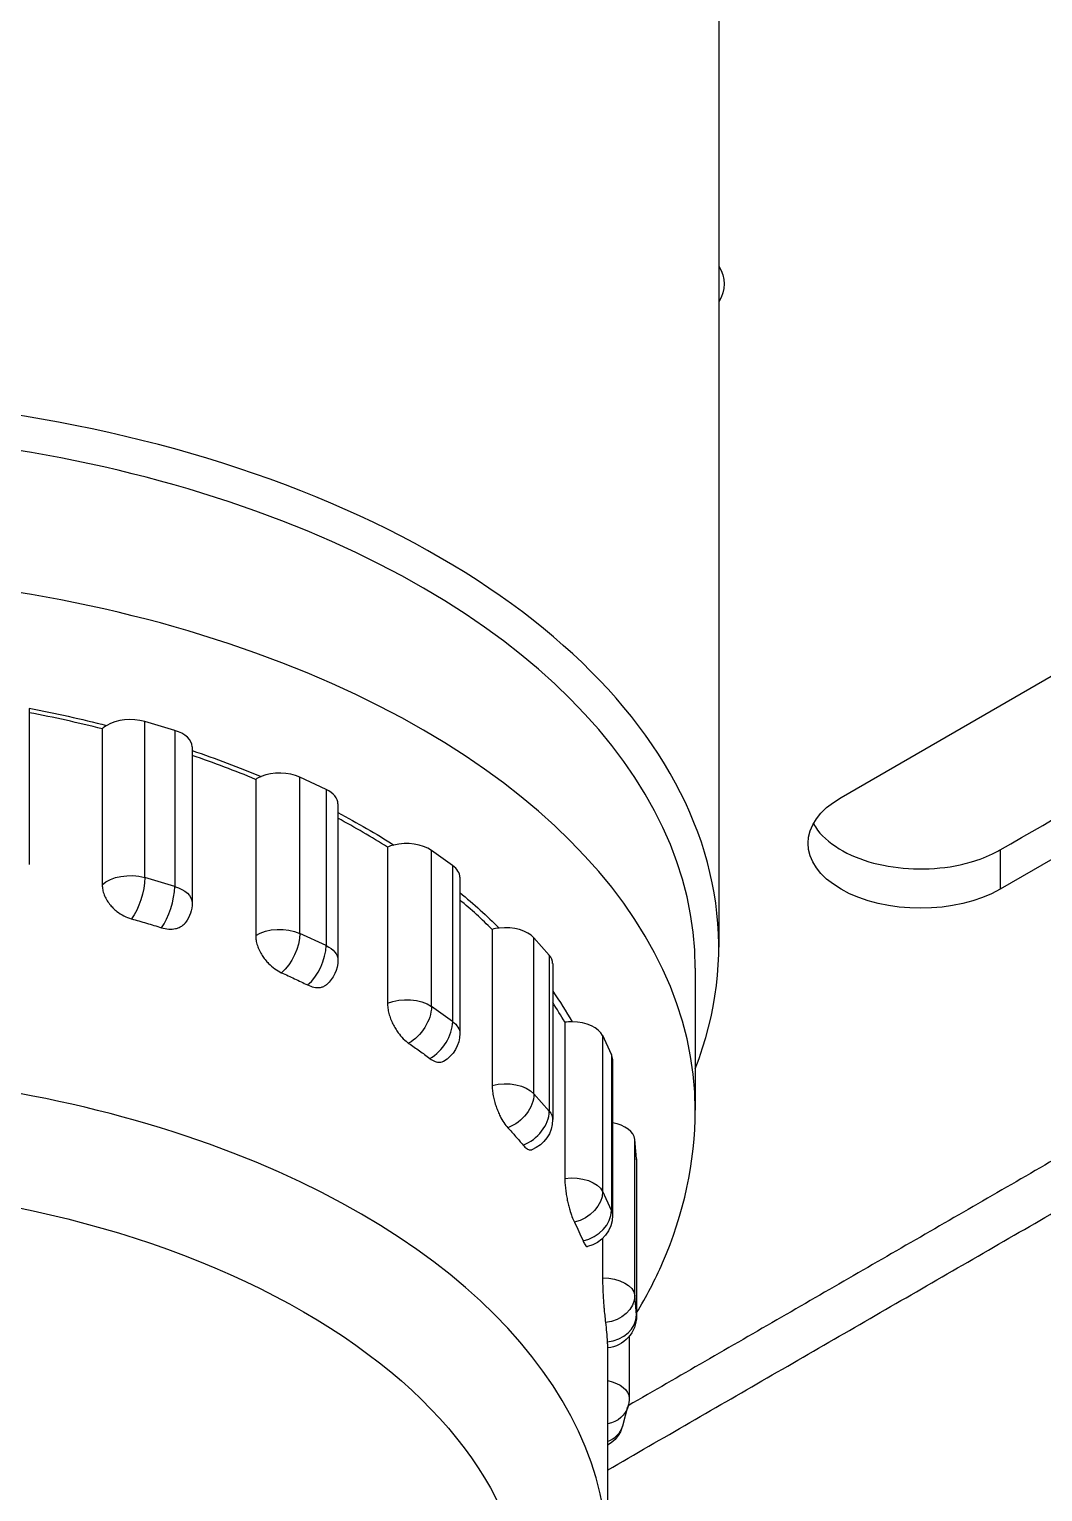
# Model space of a CAD drawing. Header units: millimetres. Extents: x 0 to 8410, y 0 to 5940.
# Drawn here: x 1789.5 to 1901.3, y 4685.4 to 4846.6 of the extents above; entities that cross this region are included whole.
import ezdxf

# ---------------------------------------------------------------- set-up
doc = ezdxf.new("R2010")
doc.units = ezdxf.units.MM
doc.header["$LTSCALE"] = 5
for name, color, linetype in [('EL3', 3, 'Continuous'), ('EL4', 4, 'Continuous'), ('EL7', 6, 'Continuous')]:
    doc.layers.add(name, color=color, linetype=linetype)

msp = doc.modelspace()

# ---------------------------------------------------------------- linework, layer by layer
at = {"layer": 'EL3', "extrusion": (0.707107, 0.408248, 0.57735)}
for p, q in [((1865.56, 4849.46), (1865.56, 4745.43)), ((1789.53, 4771.72), (1789.53, 4754.52)), ((1797.58, 4769.49), (1797.58, 4752.28)), ((1805.57, 4769.32), (1802.26, 4770.3)), ((1802.26, 4753.09), (1802.26, 4770.3)), ((1805.57, 4769.32), (1805.57, 4752.12)), ((1807.51, 4767.5), (1807.51, 4750.29)), ((1814.5, 4763.92), (1814.5, 4746.72)), ((1822.26, 4762.8), (1819.37, 4764.15)), ((1819.37, 4746.94), (1819.37, 4764.15)), ((1822.26, 4762.8), (1822.26, 4745.59)), ((1823.57, 4761.21), (1823.57, 4744)), ((1829.04, 4756.45), (1829.04, 4739.24)), ((1836.22, 4754.42), (1833.89, 4756.08)), ((1833.89, 4738.88), (1833.89, 4756.08)), ((1836.22, 4754.42), (1836.22, 4737.21)), ((1837.01, 4753.13), (1837.01, 4735.92)), ((1805.57, 4752.12), (1802.26, 4753.09)), ((1822.26, 4745.59), (1819.37, 4746.94)), ((1840.57, 4747.39), (1840.57, 4730.18)), ((1846.87, 4744.54), (1845.18, 4746.45)), ((1845.18, 4729.25), (1845.18, 4746.45)), ((1846.87, 4744.54), (1846.87, 4727.34)), ((1847.26, 4743.61), (1847.26, 4726.41)), ((1862.97, 4743.12), (1862.97, 4727.47)), ((1836.22, 4737.21), (1833.89, 4738.88)), ((1848.59, 4737.14), (1848.59, 4719.94)), ((1853.73, 4733.6), (1852.77, 4735.67)), ((1852.77, 4718.47), (1852.77, 4735.67)), ((1853.73, 4733.6), (1853.73, 4716.4)), ((1853.85, 4733.07), (1853.85, 4715.87)), ((1846.87, 4727.34), (1845.18, 4729.25)), ((1856.49, 4722.08), (1856.3, 4724.22)), ((1856.3, 4707.02), (1856.3, 4724.22)), ((1856.49, 4722.08), (1856.49, 4704.88)), ((1856.5, 4721.97), (1856.5, 4704.77)), ((1853.73, 4716.4), (1852.77, 4718.47)), ((1852.75, 4713.3), (1852.75, 4708.95)), ((1856.49, 4704.88), (1856.3, 4707.02)), ((1855.68, 4702.5), (1855.68, 4695.71)), ((1853.31, 4701.24), (1853.31, 4678.05)), ((1854.97, 4692.66), (1855.55, 4694.77))]:
    msp.add_line(p, q, dxfattribs=at)
at = {"layer": 'EL3', "extrusion": (-2.77556e-17, -6.29482e-17, -1)}
for centre, end in [((-1803.96, 4750.29), 216.7983), ((-1852.14, 4695.71), 195.3406)]:
    msp.add_arc(centre, 3.54, 180, end, dxfattribs=at)
at = {"layer": 'EL3', "extrusion": (6.83926e-17, -7.43708e-18, -1)}
for centre, end in [((-1820.03, 4744), 230.0478), ((-1852.96, 4704.77), 264.2919)]:
    msp.add_arc(centre, 3.54, 180, end, dxfattribs=at)
at = {"layer": 'EL3', "extrusion": (2.77556e-17, -1.59096e-16, -1)}
msp.add_arc((-1833.47, 4735.92), 3.54, 180, 240.6696, dxfattribs=at)
at = {"layer": 'EL3', "extrusion": (9.61481e-17, -5.55112e-17, -1)}
msp.add_arc((-1843.71, 4726.41), 3.54, 180, 249.4963, dxfattribs=at)
at = {"layer": 'EL3', "extrusion": (1.51659e-16, -1.51659e-16, -1)}
msp.add_arc((-1850.31, 4715.87), 3.54, 180, 257.1982, dxfattribs=at)
at = {"layer": 'EL3', "extrusion": (4.0637e-17, 4.0637e-17, -1)}
msp.add_arc((-1851.55, 4693.59), 3.54, 195.3406, 240.1948, dxfattribs=at)
at = {"layer": 'EL3'}
for centre, major_axis, ratio, start_param, end_param in [((1760.17, 4745.43), (105.39, 0), 0.57735, -0.222182, 3.363774), ((1760.17, 4743.12), (102.8, 0), 0.57735, 0, 3.141593), ((1760.17, 4727.47), (102.8, 0), 0.57735, 0, 3.141593), ((1760.17, 4720.24), (-93.14, 0), 0.57735, -1.98408, -1.891461), ((1800.66, 4768.47), (-3.54, 0), 0.57735, -0.75167, -0.519518), ((1800.66, 4768.47), (-3.54, 0), 0.57735, -2.042035, -0.75167), ((1803.96, 4767.5), (3.54, 0), 0.57735, 0, 1.099557), ((1760.17, 4720.24), (-93.14, 0), 0.57735, -2.19352, -2.103877), ((1817.14, 4762.56), (-3.54, 0), 0.57735, -2.251475, -0.96111), ((1817.14, 4762.56), (-3.54, 0), 0.57735, -0.96111, -0.728958), ((1820.03, 4761.21), (3.54, 0), 0.57735, 0, 0.890118), ((1760.17, 4720.24), (-93.14, 0), 0.57735, -2.402959, -2.319422), ((1831.13, 4754.8), (-3.54, 0), 0.57735, -1.170549, -0.938398), ((1831.13, 4754.8), (-3.54, 0), 0.57735, -2.460914, -1.170549), ((1833.47, 4753.13), (3.54, 0), 0.57735, 0, 0.680678), ((1803.96, 4750.29), (-1, -3.4), 0.370682, 0.758123, 2.241625), ((1760.17, 4720.24), (-93.14, 0), 0.57735, -2.612399, -2.540982), ((1842.03, 4745.52), (-3.54, 0), 0.57735, -1.379989, -1.147837), ((1842.03, 4745.52), (-3.54, 0), 0.57735, -2.670354, -1.379989), ((1820.03, 4744), (-1.5, -3.21), 0.513838, 0.825539, 2.309041), ((1843.71, 4743.61), (3.54, 0), 0.57735, 0, 0.471239), ((1760.17, 4720.24), (93.14, 0), 0.57735, 0.319755, 0.362663), ((1833.47, 4735.92), (-2.06, -2.88), 0.634537, 0.930831, 2.414334), ((1849.34, 4735.15), (-3.54, 0), 0.57735, -1.589428, -1.357277), ((1849.34, 4735.15), (3.54, 0), 0.57735, 0.261799, 1.552164), ((1850.31, 4733.07), (3.54, 0), 0.57735, 0, 0.261799), ((1760.17, 4678.05), (93.14, 0), 0.57735, 0, 3.141593), ((1843.71, 4726.41), (-2.66, -2.34), 0.727504, 1.087331, 2.570834), ((1852.76, 4724.12), (3.54, 0), 0.57735, 0.05236, 1.259624), ((1852.96, 4721.97), (3.54, 0), 0.57735, 0, 0.05236), ((1850.31, 4715.87), (-3.21, -1.49), 0.788675, 1.307211, 2.790713), ((1852.96, 4704.77), (-3.53, -0.32), 0.815378, 1.584211, 3.067713), ((1851.55, 4693.59), (-3.42, 0.94), 0.806444, 2.315875, 3.141593)]:
    msp.add_ellipse(centre, major_axis=major_axis, ratio=ratio, start_param=start_param, end_param=end_param, dxfattribs=at)
at = {"layer": 'EL3', "extrusion": (2.77556e-17, -7.58296e-17, -1)}
msp.add_ellipse((1760.17, 4720.24), major_axis=(93.94, 0), ratio=0.57735, start_param=-1.252967, end_param=-1.155587, dxfattribs=at)
at = {"layer": 'EL3', "extrusion": (-2.77556e-17, -2.42363e-16, -1)}
for start_param, end_param in [(-1.042736, -0.946148), (-0.384492, -0.317829)]:
    msp.add_ellipse((1760.17, 4720.24), major_axis=(93.94, 0), ratio=0.57735, start_param=start_param, end_param=end_param, dxfattribs=at)
at = {"layer": 'EL3', "extrusion": (8.32667e-17, -2.70119e-16, -1)}
msp.add_ellipse((1760.17, 4720.24), major_axis=(93.94, 0), ratio=0.57735, start_param=-0.830058, end_param=-0.736708, dxfattribs=at)
at = {"layer": 'EL3', "extrusion": (2.77556e-17, -2.03185e-17, -1)}
msp.add_ellipse((1800.66, 4751.27), major_axis=(-3.54, 0), ratio=0.57735, start_param=0.519518, end_param=2.042035, dxfattribs=at)
at = {"layer": 'EL3', "extrusion": (-7.87537e-17, -1.67417e-17, -1)}
msp.add_ellipse((1800.66, 4751.27), major_axis=(1, 3.4), ratio=0.370682, start_param=0.899967, end_param=2.38347, dxfattribs=at)
at = {"layer": 'EL3', "extrusion": (2.77556e-17, -2.70119e-16, -1)}
for centre, start_param in [((1803.96, 4750.29), 2.042035), ((1820.03, 4744), 2.251475)]:
    msp.add_ellipse(centre, major_axis=(-3.54, 0), ratio=0.57735, start_param=start_param, end_param=3.141593, dxfattribs=at)
at = {"layer": 'EL3', "extrusion": (2.77556e-17, -1.86852e-16, -1)}
msp.add_ellipse((1760.17, 4720.24), major_axis=(93.94, 0), ratio=0.57735, start_param=-0.612937, end_param=-0.527268, dxfattribs=at)
at = {"layer": 'EL3', "extrusion": (-2.77556e-17, -1.03585e-16, -1)}
msp.add_ellipse((1817.14, 4745.35), major_axis=(-3.54, 0), ratio=0.57735, start_param=0.728958, end_param=2.251475, dxfattribs=at)
at = {"layer": 'EL3', "extrusion": (-1.23104e-16, 2.24573e-17, -1)}
msp.add_ellipse((1817.14, 4745.35), major_axis=(1.5, 3.21), ratio=0.513838, start_param=0.832551, end_param=2.316054, dxfattribs=at)
at = {"layer": 'EL3', "extrusion": (-8.32667e-17, -7.58296e-17, -1)}
msp.add_ellipse((1831.13, 4737.59), major_axis=(-3.54, 0), ratio=0.57735, start_param=0.938398, end_param=2.460914, dxfattribs=at)
at = {"layer": 'EL3', "extrusion": (-1.59321e-16, -1.19221e-16, -1)}
msp.add_ellipse((1831.13, 4737.59), major_axis=(2.06, 2.88), ratio=0.634537, start_param=0.727259, end_param=2.210761, dxfattribs=at)
at = {"layer": 'EL3', "extrusion": (2.77556e-17, -3.53385e-16, -1)}
msp.add_ellipse((1833.47, 4735.92), major_axis=(-3.54, 0), ratio=0.57735, start_param=2.460914, end_param=3.141593, dxfattribs=at)
at = {"layer": 'EL3', "extrusion": (8.32667e-17, -2.14608e-16, -1)}
for centre, start_param, end_param in [((1842.03, 4728.32), 1.147837, 2.670354), ((1852.96, 4704.77), 3.089233, 3.141593)]:
    msp.add_ellipse(centre, major_axis=(-3.54, 0), ratio=0.57735, start_param=start_param, end_param=end_param, dxfattribs=at)
at = {"layer": 'EL3', "extrusion": (-7.32557e-17, 6.63832e-17, -1)}
msp.add_ellipse((1842.03, 4728.32), major_axis=(2.66, 2.34), ratio=0.727504, start_param=0.570759, end_param=2.054261, dxfattribs=at)
at = {"layer": 'EL3', "extrusion": (-2.77556e-17, -4.80741e-17, -1)}
msp.add_ellipse((1843.71, 4726.41), major_axis=(-3.54, 0), ratio=0.57735, start_param=2.670354, end_param=3.141593, dxfattribs=at)
at = {"layer": 'EL3', "extrusion": (-2.77556e-17, -1.86852e-16, -1)}
msp.add_ellipse((1760.17, 4670.82), major_axis=(84.29, 0), ratio=0.57735, start_param=-5.497787, end_param=0.785398, dxfattribs=at)
at = {"layer": 'EL3', "extrusion": (2.77556e-17, -3.2563e-16, -1)}
msp.add_ellipse((1849.34, 4717.94), major_axis=(-3.54, 0), ratio=0.57735, start_param=1.357277, end_param=2.879793, dxfattribs=at)
at = {"layer": 'EL3', "extrusion": (-3.06663e-17, 7.78076e-17, -1)}
msp.add_ellipse((1849.34, 4717.94), major_axis=(3.21, 1.49), ratio=0.788675, start_param=0.350879, end_param=1.834382, dxfattribs=at)
at = {"layer": 'EL3', "extrusion": (2.77556e-17, -1.03585e-16, -1)}
msp.add_ellipse((1850.31, 4715.87), major_axis=(-3.54, 0), ratio=0.57735, start_param=2.879793, end_param=3.141593, dxfattribs=at)
at = {"layer": 'EL3', "extrusion": (-8.32667e-17, -2.97874e-16, -1)}
msp.add_ellipse((1852.76, 4706.91), major_axis=(-3.54, 0), ratio=0.57735, start_param=1.566716, end_param=3.089233, dxfattribs=at)
at = {"layer": 'EL3', "extrusion": (7.30029e-17, 6.75119e-17, -1)}
msp.add_ellipse((1852.76, 4706.91), major_axis=(3.53, 0.32), ratio=0.815378, start_param=0.07388, end_param=1.557382, dxfattribs=at)
at = {"layer": 'EL3', "extrusion": (8.32667e-17, -1.31341e-16, -1)}
msp.add_ellipse((1852.14, 4695.71), major_axis=(-3.54, 0), ratio=0.57735, start_param=1.910284, end_param=3.141593, dxfattribs=at)
at = {"layer": 'EL3', "extrusion": (-1.03473e-16, 1.0305e-16, -1)}
msp.add_ellipse((1852.14, 4695.71), major_axis=(3.42, -0.94), ratio=0.806444, start_param=0, end_param=1.009178, dxfattribs=at)
at = {"layer": 'EL3'}
for points, knots in [([(1797.58, 4752.28), (1797.58, 4752.12), (1797.6, 4751.94), (1797.67, 4751.58), (1797.72, 4751.39), (1797.86, 4751.03), (1797.95, 4750.85), (1798.15, 4750.5), (1798.26, 4750.33), (1798.5, 4750.03), (1798.62, 4749.89), (1798.9, 4749.61), (1799.05, 4749.48), (1799.42, 4749.19), (1799.69, 4749.02), (1800.24, 4748.73), (1800.53, 4748.62), (1800.79, 4748.55), (1800.79, 4748.55), (1800.8, 4748.55)], [0.992353, 0.992353, 0.992353, 0.992353, 1.336406, 1.336406, 1.680459, 1.680459, 2.024511, 2.024511, 2.368564, 2.368564, 2.673122, 2.673122, 2.97768, 2.97768, 3.472618, 3.472618, 3.967555, 3.967555, 3.971042, 3.971042, 3.971042, 3.971042]), ([(1800.8, 4748.55), (1801.36, 4748.39), (1801.91, 4748.23), (1803.01, 4747.91), (1803.56, 4747.74), (1804.1, 4747.57)], [16.338293, 16.338293, 16.338293, 16.338293, 17.378833, 17.378833, 18.419372, 18.419372, 18.419372, 18.419372]), ([(1804.1, 4747.57), (1804.11, 4747.57), (1804.11, 4747.57), (1804.37, 4747.49), (1804.65, 4747.43), (1805.18, 4747.4), (1805.44, 4747.42), (1805.8, 4747.5), (1805.94, 4747.54), (1806.2, 4747.66), (1806.33, 4747.73), (1806.55, 4747.89), (1806.66, 4747.99), (1806.77, 4748.13), (1806.79, 4748.15), (1806.8, 4748.17)], [3.964069, 3.964069, 3.964069, 3.964069, 3.967555, 3.967555, 4.462493, 4.462493, 4.957431, 4.957431, 5.261988, 5.261988, 5.566546, 5.566546, 5.910599, 5.910599, 5.970273, 5.970273, 5.970273, 5.970273]), ([(1814.5, 4746.72), (1814.5, 4746.55), (1814.51, 4746.37), (1814.57, 4746), (1814.62, 4745.81), (1814.75, 4745.43), (1814.82, 4745.24), (1815, 4744.86), (1815.1, 4744.68), (1815.31, 4744.36), (1815.42, 4744.2), (1815.67, 4743.89), (1815.8, 4743.75), (1816.13, 4743.41), (1816.36, 4743.21), (1816.85, 4742.86), (1817.1, 4742.72), (1817.33, 4742.61), (1817.33, 4742.61), (1817.33, 4742.61)], [0.992353, 0.992353, 0.992353, 0.992353, 1.336406, 1.336406, 1.680459, 1.680459, 2.024511, 2.024511, 2.368564, 2.368564, 2.673122, 2.673122, 2.97768, 2.97768, 3.472618, 3.472618, 3.967555, 3.967555, 3.971042, 3.971042, 3.971042, 3.971042]), ([(1817.33, 4742.61), (1817.83, 4742.39), (1818.31, 4742.17), (1819.27, 4741.72), (1819.74, 4741.49), (1820.22, 4741.26)], [16.338293, 16.338293, 16.338293, 16.338293, 17.378833, 17.378833, 18.419372, 18.419372, 18.419372, 18.419372]), ([(1820.22, 4741.26), (1820.22, 4741.26), (1820.22, 4741.26), (1820.45, 4741.15), (1820.69, 4741.06), (1821.15, 4740.97), (1821.38, 4740.96), (1821.68, 4740.99), (1821.81, 4741.02), (1822.03, 4741.11), (1822.14, 4741.17), (1822.25, 4741.25), (1822.28, 4741.27), (1822.3, 4741.29)], [3.964069, 3.964069, 3.964069, 3.964069, 3.967555, 3.967555, 4.462493, 4.462493, 4.957431, 4.957431, 5.261988, 5.261988, 5.566546, 5.566546, 5.651696, 5.651696, 5.651696, 5.651696]), ([(1829.04, 4739.24), (1829.04, 4739.07), (1829.05, 4738.9), (1829.1, 4738.52), (1829.14, 4738.32), (1829.25, 4737.93), (1829.31, 4737.73), (1829.46, 4737.33), (1829.54, 4737.14), (1829.71, 4736.8), (1829.81, 4736.62), (1830.01, 4736.29), (1830.12, 4736.13), (1830.38, 4735.76), (1830.58, 4735.53), (1830.98, 4735.12), (1831.18, 4734.95), (1831.37, 4734.82), (1831.37, 4734.82), (1831.37, 4734.82)], [0.992353, 0.992353, 0.992353, 0.992353, 1.336406, 1.336406, 1.680459, 1.680459, 2.024511, 2.024511, 2.368564, 2.368564, 2.673122, 2.673122, 2.97768, 2.97768, 3.472618, 3.472618, 3.967555, 3.967555, 3.971042, 3.971042, 3.971042, 3.971042]), ([(1831.37, 4734.82), (1831.78, 4734.55), (1832.17, 4734.27), (1832.94, 4733.72), (1833.33, 4733.44), (1833.71, 4733.16)], [16.338293, 16.338293, 16.338293, 16.338293, 17.378833, 17.378833, 18.419372, 18.419372, 18.419372, 18.419372]), ([(1833.71, 4733.16), (1833.71, 4733.15), (1833.71, 4733.15), (1833.9, 4733.02), (1834.09, 4732.91), (1834.46, 4732.76), (1834.64, 4732.73), (1834.88, 4732.73), (1834.98, 4732.74), (1835.12, 4732.79), (1835.16, 4732.81), (1835.21, 4732.84)], [3.964069, 3.964069, 3.964069, 3.964069, 3.967555, 3.967555, 4.462493, 4.462493, 4.957431, 4.957431, 5.261988, 5.261988, 5.425147, 5.425147, 5.425147, 5.425147]), ([(1840.57, 4730.18), (1840.57, 4730.02), (1840.58, 4729.84), (1840.62, 4729.45), (1840.65, 4729.25), (1840.73, 4728.85), (1840.78, 4728.64), (1840.89, 4728.23), (1840.95, 4728.03), (1841.08, 4727.67), (1841.15, 4727.48), (1841.3, 4727.13), (1841.38, 4726.95), (1841.58, 4726.56), (1841.72, 4726.31), (1842.01, 4725.86), (1842.16, 4725.67), (1842.3, 4725.52), (1842.3, 4725.52), (1842.3, 4725.52)], [0.992353, 0.992353, 0.992353, 0.992353, 1.336406, 1.336406, 1.680459, 1.680459, 2.024511, 2.024511, 2.368564, 2.368564, 2.673122, 2.673122, 2.97768, 2.97768, 3.472618, 3.472618, 3.967555, 3.967555, 3.971042, 3.971042, 3.971042, 3.971042]), ([(1856.5, 4705.1), (1857.58, 4706.9), (1858.54, 4708.74), (1861.72, 4716), (1862.97, 4721.73), (1862.97, 4727.47)], [6.943648, 6.943648, 6.943648, 6.943648, 7.03039, 7.03039, 7.278023, 7.278023, 7.278023, 7.278023]), ([(1842.3, 4725.52), (1842.6, 4725.2), (1842.88, 4724.88), (1843.44, 4724.25), (1843.72, 4723.93), (1843.99, 4723.61)], [16.338293, 16.338293, 16.338293, 16.338293, 17.378833, 17.378833, 18.419372, 18.419372, 18.419372, 18.419372]), ([(1843.99, 4723.61), (1843.99, 4723.61), (1843.99, 4723.6), (1844.12, 4723.45), (1844.26, 4723.32), (1844.52, 4723.13), (1844.64, 4723.08), (1844.81, 4723.06), (1844.88, 4723.06), (1844.95, 4723.09), (1844.95, 4723.09), (1844.96, 4723.09)], [3.964069, 3.964069, 3.964069, 3.964069, 3.967555, 3.967555, 4.462493, 4.462493, 4.957431, 4.957431, 5.261988, 5.261988, 5.279296, 5.279296, 5.279296, 5.279296]), ([(1848.59, 4719.94), (1848.59, 4719.77), (1848.6, 4719.59), (1848.62, 4719.21), (1848.64, 4719), (1848.69, 4718.59), (1848.72, 4718.37), (1848.79, 4717.95), (1848.83, 4717.75), (1848.9, 4717.37), (1848.95, 4717.18), (1849.04, 4716.81), (1849.09, 4716.63), (1849.21, 4716.21), (1849.29, 4715.95), (1849.47, 4715.48), (1849.56, 4715.27), (1849.64, 4715.11), (1849.64, 4715.11), (1849.64, 4715.1)], [0.992353, 0.992353, 0.992353, 0.992353, 1.336406, 1.336406, 1.680459, 1.680459, 2.024511, 2.024511, 2.368564, 2.368564, 2.673122, 2.673122, 2.97768, 2.97768, 3.472618, 3.472618, 3.967555, 3.967555, 3.971042, 3.971042, 3.971042, 3.971042]), ([(1849.64, 4715.1), (1849.82, 4714.76), (1849.98, 4714.42), (1850.3, 4713.73), (1850.45, 4713.38), (1850.6, 4713.03)], [16.338293, 16.338293, 16.338293, 16.338293, 17.378833, 17.378833, 18.419372, 18.419372, 18.419372, 18.419372]), ([(1850.6, 4713.03), (1850.6, 4713.03), (1850.61, 4713.03), (1850.68, 4712.87), (1850.75, 4712.72), (1850.89, 4712.51), (1850.96, 4712.45), (1851.04, 4712.41), (1851.07, 4712.41), (1851.09, 4712.41)], [3.964069, 3.964069, 3.964069, 3.964069, 3.967555, 3.967555, 4.462493, 4.462493, 4.957431, 4.957431, 5.186504, 5.186504, 5.186504, 5.186504]), ([(1852.75, 4708.95), (1852.75, 4708.79), (1852.75, 4708.61), (1852.76, 4708.22), (1852.77, 4708.02), (1852.78, 4707.6), (1852.79, 4707.38), (1852.82, 4706.96), (1852.83, 4706.74), (1852.85, 4706.36), (1852.87, 4706.17), (1852.9, 4705.79), (1852.91, 4705.61), (1852.95, 4705.18), (1852.98, 4704.91), (1853.03, 4704.42), (1853.05, 4704.21), (1853.07, 4704.04), (1853.07, 4704.04), (1853.07, 4704.04)], [0.992353, 0.992353, 0.992353, 0.992353, 1.336406, 1.336406, 1.680459, 1.680459, 2.024511, 2.024511, 2.368564, 2.368564, 2.673122, 2.673122, 2.97768, 2.97768, 3.472618, 3.472618, 3.967555, 3.967555, 3.971042, 3.971042, 3.971042, 3.971042]), ([(1853.07, 4704.04), (1853.12, 4703.68), (1853.16, 4703.32), (1853.22, 4702.62), (1853.25, 4702.26), (1853.27, 4701.9)], [16.338293, 16.338293, 16.338293, 16.338293, 17.378833, 17.378833, 18.419372, 18.419372, 18.419372, 18.419372]), ([(1853.27, 4701.9), (1853.27, 4701.9), (1853.27, 4701.89), (1853.28, 4701.72), (1853.28, 4701.57), (1853.3, 4701.35), (1853.3, 4701.29), (1853.31, 4701.25), (1853.31, 4701.24), (1853.31, 4701.24)], [3.964069, 3.964069, 3.964069, 3.964069, 3.967555, 3.967555, 4.462493, 4.462493, 4.957431, 4.957431, 5.135593, 5.135593, 5.135593, 5.135593])]:
    msp.add_open_spline(points, degree=3, knots=knots, dxfattribs=at)
at = {"layer": 'EL4', "extrusion": (0.707107, 0.408248, 0.57735)}
for p, q in [((1879.06, 4761.93), (1916.62, 4783.62)), ((1934.16, 4773.49), (1896.59, 4751.8)), ((1896.59, 4756.14), (1896.59, 4751.8))]:
    msp.add_line(p, q, dxfattribs=at)
at = {"layer": 'EL4', "extrusion": (2.77556e-17, -2.14608e-16, -1)}
msp.add_ellipse((1856.13, 4818.54), major_axis=(10.03, 0), ratio=0.57735, start_param=-0.347198, end_param=0.347198, dxfattribs=at)
at = {"layer": 'EL4', "extrusion": (1.38778e-16, -5.19919e-16, -1)}
msp.add_ellipse((1887.82, 4756.87), major_axis=(-12.4, 0), ratio=0.57735, start_param=-2.356194, end_param=0.785398, dxfattribs=at)
at = {"layer": 'EL4'}
for points, degree in [([(1798.41, 4591), (2349.36, 4909.09)], 1), ([(1802.16, 4588.83), (2353.12, 4906.92)], 1), ([(1896.59, 4756.14), (1909.11, 4763.37), (1921.63, 4770.6), (1934.16, 4777.83)], 3), ([(1990.78, 4772.93), (1855.58, 4694.87)], 1), ([(1853.31, 4687.78), (1998.56, 4771.64)], 1)]:
    msp.add_open_spline(points, degree=degree, dxfattribs=at)
msp.add_open_spline([(1876.01, 4759.03), (1876.14, 4758.79), (1876.29, 4758.56), (1877.13, 4757.46), (1878.08, 4756.68), (1880.4, 4755.4), (1881.73, 4754.9), (1884.59, 4754.24), (1886.09, 4754.06), (1889.17, 4754.03), (1890.72, 4754.19), (1892.18, 4754.5), (1892.57, 4754.59), (1892.94, 4754.68), (1894.3, 4755.07), (1895.23, 4755.43), (1896.24, 4755.95), (1896.42, 4756.04), (1896.59, 4756.14)], degree=3, knots=[-11.390577, -11.390577, -11.390577, -11.390577, -10.648587, -10.648587, -7.872317, -7.872317, -5.213531, -5.213531, -2.644989, -2.644989, 0, 0, 0, 0.691459, 0.691459, 2.569728, 2.569728, 2.984205, 2.984205, 2.984205, 2.984205], dxfattribs=at)
at = {"layer": 'EL7'}
for points, knots in [([(2062.66, 4989.16), (2065.92, 4991.04), (2069.33, 4992.6), (2077.34, 4995.49), (2082.01, 4996.66), (2093.44, 4998.64), (2100.29, 4999.1), (2112.12, 4999.23), (2117.18, 4999.06), (2127.02, 4998.55), (2131.77, 4998.21), (2139.56, 4997.78), (2142.74, 4997.65), (2148.16, 4997.72), (2150.47, 4997.85), (2154.26, 4998.52), (2155.78, 4998.91), (2158.74, 5000.21), (2160.22, 5001.13), (2163.04, 5004.05), (2164.1, 5006.21), (2164.98, 5010.64), (2164.74, 5012.84), (2163.7, 5016.98), (2162.84, 5018.97), (2160.01, 5024.25), (2157.65, 5027.58), (2151.35, 5035.24), (2147.22, 5039.61), (2136.69, 5049.74), (2130, 5055.58), (2118.04, 5065.2), (2113.24, 5068.89), (2102.77, 5076.58), (2097.07, 5080.58), (2085.06, 5088.6), (2078.74, 5092.62), (2065.93, 5100.34), (2059.46, 5104.04), (2046.86, 5110.81), (2040.74, 5113.91), (2029.18, 5119.37), (2023.75, 5121.77), (2013.64, 5125.91), (2008.97, 5127.69), (1996.33, 5132.09), (1988.41, 5134.4), (1974.91, 5137.39), (1969.23, 5138.35), (1959.24, 5139.37), (1954.88, 5139.57), (1946.67, 5139.46), (1942.81, 5139.18), (1935.11, 5138.21), (1931.29, 5137.49), (1923.48, 5135.54), (1919.52, 5134.28), (1911.2, 5131.07), (1906.89, 5129.04), (1897.52, 5123.92), (1892.54, 5120.67), (1881.1, 5112.17), (1874.82, 5106.63), (1863.68, 5095.61), (1858.74, 5090.26), (1845.5, 5075.04), (1837.43, 5064.81), (1823.39, 5047.02), (1817.41, 5039.44), (1805.07, 5024.6), (1798.68, 5017.39), (1783.81, 5001.95), (1775.25, 4993.88), (1757.46, 4978.5), (1748.23, 4971.21), (1728.7, 4956.99), (1718.38, 4950.09), (1695.95, 4936.2), (1683.78, 4929.28), (1656.04, 4914.59), (1640.32, 4906.97), (1600.04, 4888.6), (1575.02, 4878.21), (1531.26, 4860.41), (1512.76, 4853), (1475.48, 4837.72), (1456.7, 4829.86), (1423.25, 4815.04), (1408.59, 4808.28), (1372.54, 4790.63), (1351.29, 4779.09), (1322.84, 4763.96), (1315.45, 4760.06), (1308.08, 4756.28)], [0, 0, 0, 0, 8.770184, 8.770184, 19.9, 19.9, 35.50445, 35.50445, 47.536359, 47.536359, 60.065452, 60.065452, 69.831766, 69.831766, 78.035446, 78.035446, 83.58874, 83.58874, 88.703758, 88.703758, 94.993418, 94.993418, 102.179976, 102.179976, 109.760889, 109.760889, 122.107216, 122.107216, 136.417507, 136.417507, 153.596556, 153.596556, 164.055714, 164.055714, 175.339608, 175.339608, 187.004061, 187.004061, 198.391819, 198.391819, 208.880619, 208.880619, 218.130664, 218.130664, 226.112901, 226.112901, 239.841104, 239.841104, 250.075099, 250.075099, 258.280113, 258.280113, 265.944744, 265.944744, 273.924732, 273.924732, 282.684603, 282.684603, 292.878011, 292.878011, 305.635169, 305.635169, 323.385882, 323.385882, 338.484123, 338.484123, 364.88463, 364.88463, 384.539958, 384.539958, 404.779779, 404.779779, 429.942066, 429.942066, 455.299017, 455.299017, 482.00471, 482.00471, 511.812268, 511.812268, 548.31426, 548.31426, 603.285502, 603.285502, 642.596157, 642.596157, 681.906812, 681.906812, 712.512791, 712.512791, 757.39211, 757.39211, 773.179826, 773.179826, 773.179826, 773.179826]), ([(2163.77, 5005.88), (2164.11, 5006.67), (2164.25, 5007.59), (2164.19, 5008.61), (2164.09, 5010.34), (2163.44, 5012.37), (2162.29, 5014.65), (2161.23, 5016.78), (2159.73, 5019.12), (2157.86, 5021.64), (2154.4, 5026.29), (2149.65, 5031.53), (2143.88, 5037.13), (2138.86, 5042), (2133.06, 5047.16), (2126.64, 5052.44), (2115.6, 5061.54), (2102.72, 5071.04), (2088.78, 5080.22), (2078.41, 5087.05), (2067.45, 5093.7), (2056.2, 5099.87), (2047.84, 5104.45), (2039.31, 5108.78), (2030.73, 5112.7), (2024.36, 5115.62), (2017.96, 5118.33), (2011.58, 5120.76), (2008.17, 5122.06), (2004.76, 5123.29), (2001.37, 5124.43), (1997.52, 5125.73), (1993.69, 5126.91), (1989.88, 5127.97), (1984.29, 5129.53), (1978.75, 5130.82), (1973.29, 5131.8), (1967.97, 5132.75), (1962.73, 5133.41), (1957.6, 5133.73), (1952.58, 5134.03), (1947.71, 5134), (1942.99, 5133.66), (1938.59, 5133.34), (1934.33, 5132.76), (1930.22, 5131.92), (1926.37, 5131.15), (1922.65, 5130.16), (1919.06, 5128.98), (1912.41, 5126.81), (1906.18, 5124), (1900.27, 5120.68), (1895.13, 5117.8), (1890.23, 5114.53), (1885.52, 5110.96), (1877.42, 5104.82), (1869.86, 5097.77), (1862.62, 5090.15), (1857.23, 5084.48), (1852.02, 5078.49), (1846.89, 5072.33), (1839.35, 5063.27), (1832.01, 5053.84), (1824.61, 5044.49), (1817.38, 5035.36), (1810.11, 5026.31), (1802.57, 5017.75), (1789.05, 5002.41), (1774.59, 4988.56), (1759.31, 4975.88), (1746.02, 4964.84), (1732.1, 4954.69), (1717.66, 4945.24), (1692.81, 4928.99), (1666.38, 4914.79), (1638.79, 4901.65), (1618.27, 4891.87), (1597.11, 4882.68), (1575.5, 4873.67), (1543.73, 4860.43), (1510.99, 4847.58), (1477.9, 4833.83), (1445.62, 4820.41), (1413.01, 4806.13), (1380.7, 4789.79), (1364.62, 4781.66), (1348.7, 4773.06), (1332.87, 4764.62), (1324.59, 4760.2), (1316.32, 4755.82), (1308.08, 4751.58)], [92.564591, 92.564591, 92.564591, 92.564591, 98.556981, 98.556981, 98.556981, 108.696695, 108.696695, 108.696695, 118.171142, 118.171142, 118.171142, 135.663145, 135.663145, 135.663145, 150.887545, 150.887545, 150.887545, 177.069273, 177.069273, 177.069273, 196.544696, 196.544696, 196.544696, 211.031597, 211.031597, 211.031597, 221.807757, 221.807757, 221.807757, 227.573256, 227.573256, 227.573256, 234.112362, 234.112362, 234.112362, 243.72327, 243.72327, 243.72327, 253.102229, 253.102229, 253.102229, 262.29887, 262.29887, 262.29887, 270.89212, 270.89212, 270.89212, 278.921567, 278.921567, 278.921567, 293.745767, 293.745767, 293.745767, 306.648209, 306.648209, 306.648209, 328.836817, 328.836817, 328.836817, 345.341935, 345.341935, 345.341935, 369.600477, 369.600477, 369.600477, 393.273564, 393.273564, 393.273564, 435.734728, 435.734728, 435.734728, 472.691373, 472.691373, 472.691373, 536.24651, 536.24651, 536.24651, 583.522349, 583.522349, 583.522349, 653.006429, 653.006429, 653.006429, 720.813582, 720.813582, 720.813582, 754.559742, 754.559742, 754.559742, 772.228105, 772.228105, 772.228105, 772.228105]), ([(2150.21, 5010.84), (2150.2, 5010.84), (2150.11, 5011.61), (2149.2, 5013.66), (2148.63, 5014.72), (2146.89, 5017.49), (2145.59, 5019.29), (2141.93, 5023.82), (2139.38, 5026.67), (2132.54, 5033.66), (2127.96, 5037.95), (2116.15, 5048.18), (2108.55, 5054.26), (2095.18, 5064.11), (2089.85, 5067.87), (2078.52, 5075.5), (2072.49, 5079.36), (2060.2, 5086.83), (2053.94, 5090.44), (2041.71, 5097.08), (2035.75, 5100.14), (2024.5, 5105.51), (2019.21, 5107.88), (2009.45, 5111.92), (2004.96, 5113.65), (1992.96, 5117.89), (1985.54, 5120.08), (1973.25, 5122.88), (1968.25, 5123.76), (1959.72, 5124.72), (1956.13, 5124.94), (1949.49, 5124.99), (1946.41, 5124.84), (1940.3, 5124.25), (1937.28, 5123.79), (1931.06, 5122.5), (1927.89, 5121.64), (1921.12, 5119.39), (1917.56, 5117.93), (1909.64, 5114.1), (1905.34, 5111.6), (1895.25, 5104.81), (1889.57, 5100.2), (1879.43, 5090.86), (1874.92, 5086.27), (1863.26, 5073.54), (1856.21, 5064.98), (1843.2, 5048.68), (1837.24, 5041.02), (1821.99, 5021.98), (1812.46, 5010.71), (1793.91, 4991.46), (1785.08, 4983.14), (1766.7, 4967.25), (1757.12, 4959.68), (1736.81, 4944.89), (1726.05, 4937.71), (1702.6, 4923.21), (1689.84, 4915.99), (1660.61, 4900.59), (1644, 4892.6), (1600.52, 4872.93), (1573.21, 4861.72), (1527.13, 4843.06), (1508.6, 4835.62), (1471.41, 4820.24), (1452.74, 4812.31), (1421.23, 4798.08), (1408.36, 4792.03), (1375.45, 4775.7), (1355.44, 4764.8), (1326.26, 4749.3), (1317.19, 4744.54), (1308.08, 4739.95)], [98.116949, 98.116949, 98.116949, 98.116949, 106.919211, 106.919211, 113.147541, 113.147541, 121.251651, 121.251651, 131.847867, 131.847867, 145.689244, 145.689244, 163.577375, 163.577375, 174.518484, 174.518484, 186.027378, 186.027378, 197.436939, 197.436939, 208.053793, 208.053793, 217.444033, 217.444033, 225.51492, 225.51492, 239.271439, 239.271439, 249.215847, 249.215847, 256.927577, 256.927577, 263.942163, 263.942163, 271.229317, 271.229317, 279.294271, 279.294271, 288.838154, 288.838154, 301.023847, 301.023847, 318.174877, 318.174877, 332.458683, 332.458683, 355.714025, 355.714025, 375.369353, 375.369353, 404.903082, 404.903082, 429.881264, 429.881264, 455.308423, 455.308423, 482.346477, 482.346477, 512.833281, 512.833281, 550.722307, 550.722307, 610.077639, 610.077639, 649.388294, 649.388294, 688.698949, 688.698949, 715.935873, 715.935873, 758.634277, 758.634277, 777.862204, 777.862204, 777.862204, 777.862204]), ([(2190.62, 4507.49), (2184.78, 4510.86), (2178.67, 4513.6), (2172.31, 4515.78), (2166.36, 4517.82), (2160.19, 4519.37), (2153.83, 4520.49), (2147.87, 4521.54), (2141.74, 4522.21), (2135.45, 4522.55), (2129.58, 4522.87), (2123.56, 4522.9), (2117.41, 4522.67), (2109.03, 4522.37), (2100.41, 4521.59), (2091.58, 4520.44), (2084.48, 4519.52), (2077.24, 4518.35), (2069.89, 4516.98), (2058.87, 4514.94), (2047.58, 4512.46), (2036.11, 4509.7), (2020.88, 4506.05), (2005.32, 4501.92), (1989.56, 4497.72), (1973.94, 4493.55), (1958.14, 4489.3), (1942.28, 4485.35), (1927.6, 4481.7), (1912.87, 4478.3), (1898.21, 4475.48), (1884.29, 4472.79), (1870.43, 4470.61), (1856.72, 4469.2), (1843.33, 4467.83), (1830.09, 4467.19), (1817.07, 4467.53), (1801.17, 4467.94), (1785.64, 4469.81), (1770.58, 4472.82), (1759.37, 4475.06), (1748.42, 4477.93), (1737.76, 4481.29), (1722.08, 4486.23), (1707.02, 4492.24), (1692.68, 4498.91), (1678.67, 4505.42), (1665.35, 4512.55), (1652.79, 4519.92), (1638.78, 4528.14), (1625.69, 4536.69), (1613.91, 4545.53), (1605.15, 4552.11), (1597.12, 4558.85), (1589.98, 4565.75), (1582.93, 4572.57), (1576.74, 4579.54), (1571.6, 4586.65), (1566.54, 4593.63), (1562.48, 4600.75), (1559.57, 4608), (1556.73, 4615.07), (1554.98, 4622.27), (1554.48, 4629.58), (1553.72, 4640.59), (1555.76, 4651.83), (1560.11, 4662.98), (1563.36, 4671.27), (1567.88, 4679.52), (1573.48, 4687.58), (1581.71, 4699.43), (1592.27, 4710.88), (1604.53, 4721.52), (1615.25, 4730.82), (1627.26, 4739.5), (1640.15, 4747.27)], [0, 0, 0, 0, 14.029509, 14.029509, 14.029509, 27.138541, 27.138541, 27.138541, 39.38749, 39.38749, 39.38749, 50.832785, 50.832785, 50.832785, 66.447101, 66.447101, 66.447101, 79.020281, 79.020281, 79.020281, 97.88925, 97.88925, 97.88925, 122.939779, 122.939779, 122.939779, 147.763235, 147.763235, 147.763235, 170.741539, 170.741539, 170.741539, 192.549862, 192.549862, 192.549862, 213.831864, 213.831864, 213.831864, 239.824423, 239.824423, 239.824423, 259.159131, 259.159131, 259.159131, 287.576489, 287.576489, 287.576489, 315.308023, 315.308023, 315.308023, 346.227216, 346.227216, 346.227216, 369.226628, 369.226628, 369.226628, 391.945116, 391.945116, 391.945116, 414.250714, 414.250714, 414.250714, 436.017989, 436.017989, 436.017989, 468.776339, 468.776339, 468.776339, 493.143819, 493.143819, 493.143819, 528.958137, 528.958137, 528.958137, 560.262233, 560.262233, 560.262233, 560.262233]), ([(2194.85, 4521.71), (2190.3, 4524.34), (2185.59, 4526.62), (2176.2, 4530.4), (2171.52, 4531.94), (2161.97, 4534.5), (2157.09, 4535.5), (2146.88, 4537.08), (2141.53, 4537.63), (2130, 4538.27), (2123.79, 4538.32), (2109.88, 4537.85), (2102.14, 4537.22), (2083.82, 4535.05), (2073.16, 4533.29), (2053.79, 4529.47), (2045.15, 4527.56), (2022.91, 4522.29), (2009.19, 4518.71), (1977.69, 4510.34), (1959.83, 4505.48), (1924.12, 4496.54), (1906.27, 4492.46), (1877.85, 4487.39), (1867.14, 4485.82), (1849.62, 4483.99), (1842.73, 4483.47), (1825.14, 4482.75), (1814.58, 4482.92), (1795.33, 4484.46), (1786.6, 4485.62), (1768.62, 4488.87), (1759.39, 4491.04), (1740.03, 4496.51), (1729.94, 4499.93), (1708.44, 4508.28), (1697.13, 4513.36), (1679.56, 4522.14), (1673.03, 4525.62), (1659.58, 4533.16), (1652.67, 4537.25), (1639.44, 4545.52), (1633.11, 4549.72), (1621.38, 4558.02), (1615.95, 4562.13), (1606.09, 4570.15), (1601.62, 4574.07), (1593.62, 4581.69), (1590.05, 4585.39), (1583.77, 4592.56), (1581.01, 4596.03), (1573.89, 4606.04), (1570.27, 4612.58), (1565.43, 4625.1), (1564.05, 4631.08), (1563.22, 4642.88), (1563.71, 4648.8), (1566.49, 4661.42), (1568.94, 4668.12), (1576.04, 4682.27), (1580.88, 4689.73), (1589.94, 4701.12), (1593.48, 4705.15), (1604.39, 4716.5), (1612.43, 4723.65), (1627.81, 4735.48), (1634.85, 4740.34), (1642.22, 4744.91)], [0, 0, 0, 0, 10.057095, 10.057095, 19.561277, 19.561277, 29.077581, 29.077581, 39.150242, 39.150242, 50.466379, 50.466379, 64.112524, 64.112524, 82.239242, 82.239242, 96.507307, 96.507307, 118.588882, 118.588882, 146.784288, 146.784288, 174.979693, 174.979693, 192.25496, 192.25496, 203.619709, 203.619709, 221.567228, 221.567228, 236.831627, 236.831627, 253.47757, 253.47757, 272.449485, 272.449485, 294.984376, 294.984376, 308.812157, 308.812157, 324.283702, 324.283702, 339.712346, 339.712346, 354.390816, 354.390816, 368.139571, 368.139571, 380.930752, 380.930752, 392.851003, 392.851003, 415.267804, 415.267804, 435.989793, 435.989793, 455.913007, 455.913007, 477.518011, 477.518011, 501.298498, 501.298498, 514.547833, 514.547833, 539.227973, 539.227973, 557.905143, 557.905143, 557.905143, 557.905143]), ([(2186.39, 4507.07), (2182.57, 4509.28), (2178.6, 4511.2), (2170.82, 4514.34), (2167.03, 4515.61), (2159.32, 4517.73), (2155.41, 4518.58), (2147.21, 4519.97), (2142.92, 4520.49), (2133.6, 4521.2), (2128.56, 4521.36), (2117.24, 4521.27), (2110.89, 4520.93), (2095.94, 4519.58), (2087.21, 4518.4), (2064.93, 4514.63), (2051.11, 4511.64), (2022.15, 4504.67), (2006.97, 4500.64), (1973.86, 4491.8), (1955.85, 4486.95), (1928.68, 4480.35), (1919.59, 4478.26), (1896.08, 4473.32), (1881.65, 4470.75), (1859.22, 4467.91), (1851.16, 4467.13), (1836.95, 4466.25), (1830.78, 4466.05), (1814.33, 4466.03), (1804.12, 4466.61), (1784.21, 4468.84), (1774.49, 4470.47), (1754.47, 4474.8), (1744.21, 4477.59), (1722.7, 4484.51), (1711.54, 4488.76), (1694.32, 4496.17), (1688.02, 4499.09), (1675.02, 4505.45), (1668.36, 4508.94), (1654.67, 4516.47), (1647.69, 4520.54), (1633.58, 4529.18), (1626.5, 4533.78), (1613.25, 4543), (1607.06, 4547.61), (1595.71, 4556.76), (1590.52, 4561.28), (1581.21, 4570.17), (1577.03, 4574.53), (1569.68, 4583.05), (1566.46, 4587.2), (1560.9, 4595.28), (1558.52, 4599.2), (1554.54, 4606.83), (1552.88, 4610.52), (1548.97, 4621.14), (1547.35, 4628.21), (1546.31, 4641.73), (1546.66, 4648.08), (1548.94, 4661.54), (1551.1, 4668.64), (1557.52, 4683.82), (1562.09, 4691.86), (1570.74, 4704.21), (1574.23, 4708.67), (1581.99, 4717.67), (1586.29, 4722.2), (1592.6, 4728.28), (1594.37, 4729.92), (1596.18, 4731.56)], [0, 0, 0, 0, 10.013724, 10.013724, 18.99817, 18.99817, 27.73849, 27.73849, 36.850528, 36.850528, 46.994193, 46.994193, 59.105228, 59.105228, 74.874928, 74.874928, 98.375204, 98.375204, 122.919829, 122.919829, 151.115235, 151.115235, 165.212938, 165.212938, 187.583049, 187.583049, 200.18758, 200.18758, 209.926432, 209.926432, 226.300167, 226.300167, 242.458016, 242.458016, 260.257875, 260.257875, 280.695854, 280.695854, 292.881314, 292.881314, 306.394986, 306.394986, 321.416712, 321.416712, 337.74861, 337.74861, 353.463985, 353.463985, 368.263548, 368.263548, 381.983673, 381.983673, 394.566596, 394.566596, 406.030176, 406.030176, 416.459321, 416.459321, 435.549174, 435.549174, 452.257788, 452.257788, 471.27462, 471.27462, 493.667631, 493.667631, 506.689304, 506.689304, 520.512703, 520.512703, 525.739628, 525.739628, 525.739628, 525.739628])]:
    msp.add_open_spline(points, degree=3, knots=knots, dxfattribs=at)

doc.saveas('drawing.dxf')
